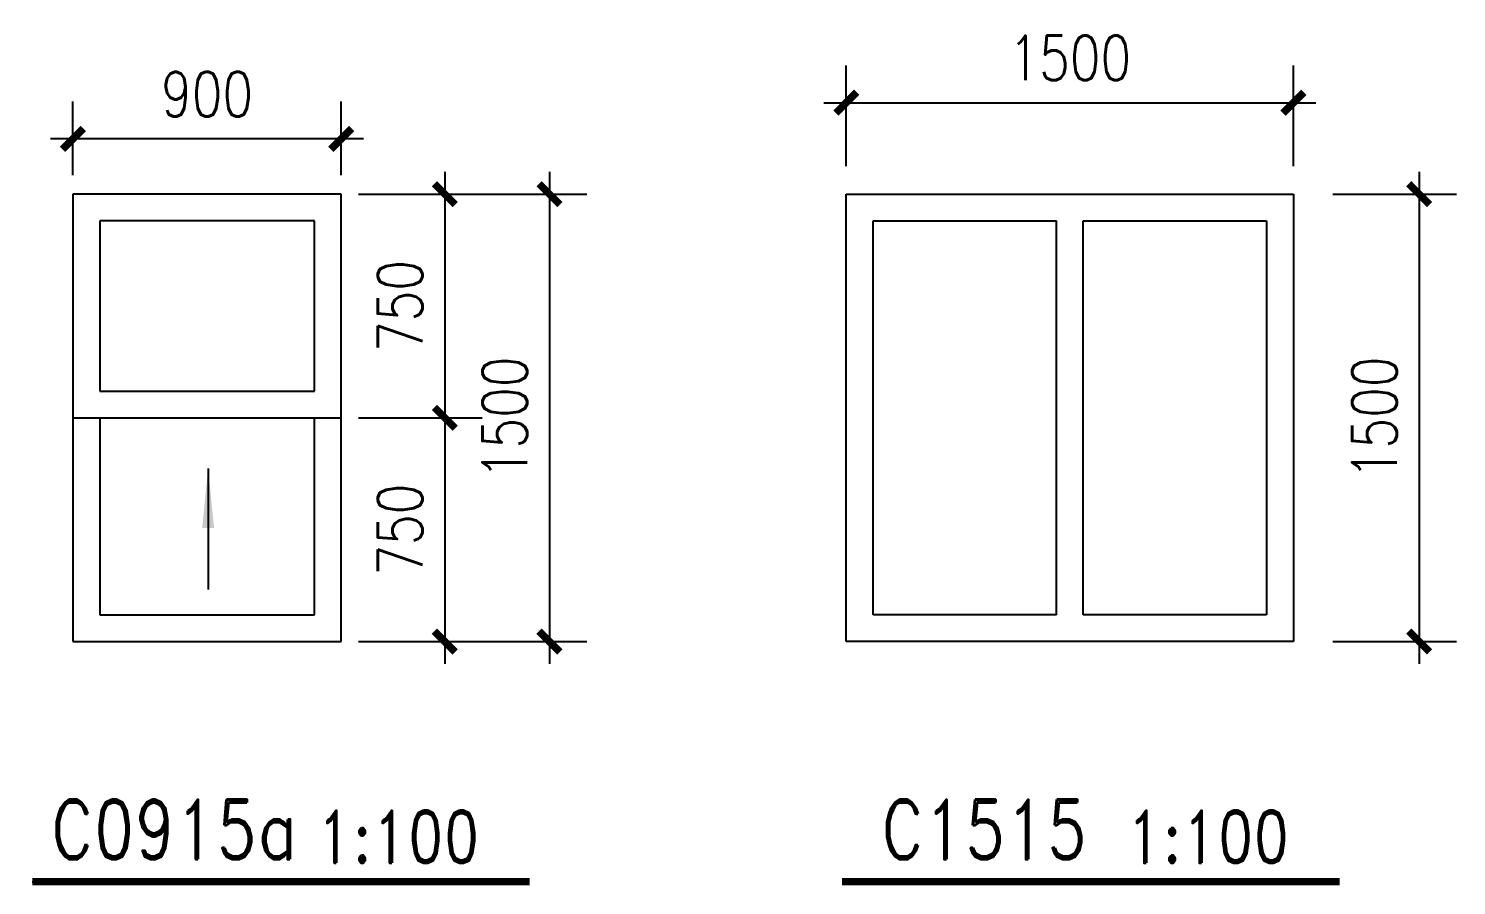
# Model space of a CAD drawing. Extents: x 575917 to 733065, y -270021 to -228021.
# Drawn here: x 632417 to 641997, y -261734 to -255989 of the extents above; entities that cross this region are included whole.
import ezdxf
from ezdxf.enums import TextEntityAlignment as Align

# ---------------------------------------------------------------- set-up
doc = ezdxf.new("R2010")
doc.units = 0
doc.header["$LTSCALE"] = 1000
doc.header["$MEASUREMENT"] = 0
doc.layers.get('0').update_dxf_attribs({"linetype": 'CONTINUOUS'})
doc.layers.get('DEFPOINTS').update_dxf_attribs({"linetype": 'CONTINUOUS'})
for name, color, linetype in [('1', 3, 'CONTINUOUS'), ('PUB_DIM', 3, 'CONTINUOUS'), ('PUB_SYMB', 3, 'CONTINUOUS'), ('PUB_WALL', 255, 'CONTINUOUS'), ('WALL', 151, 'CONTINUOUS'), ('WINDOW', 2, 'CONTINUOUS')]:
    doc.layers.add(name, color=color, linetype=linetype)
doc.styles.add('CHINESE-3', font='romand.shx', dxfattribs={"width": 0.8, "bigfont": 'ochinese.shx'})
doc.styles.add('dim_font', font='SIMPLEX.shx', dxfattribs={"width": 0.8})
doc.dimstyles.new('DIMN', dxfattribs={"dimtxt": 300, "dimasz": 100, "dimexe": 250, "dimexo": 300, "dimgap": 0, "dimtad": 0, "dimdec": 0, "dimzin": 0, "dimdsep": 46, "dimtxsty": 'dim_font', "dimblk": 'ARCHTICK', "dimcen": 0.09, "dimdle": 150, "dimclrt": 7, "dimazin": 0, "dimtfac": 1, "dimtdec": 0, "dimtix": 1, "dimtmove": 2, "dimatfit": 3, "dimldrblk": 'ARCHTICK', "dimfxl": 1, "dimtvp": 1, "dimtolj": 1, "dimtzin": 0, "dimarcsym": 0})

# ---------------------------------------------------------------- blocks, each defined once
blk = doc.blocks.new('_archtick')
at = {"const_width": 0.5}
blk.add_lwpolyline([(-0.7, -0.7), (0.7, 0.7)], dxfattribs=at)
blk = doc.blocks.new('*D1619')
at = {"layer": 'DEFPOINTS', "color": 0, "transparency": 16777216}
for p in [(632714.4, -256728.6), (632714.4, -257271.6), (634514.4, -257271.6)]:
    blk.add_point(p, dxfattribs=at)
at = {"layer": 'PUB_DIM', "color": 0, "lineweight": -2, "transparency": 16777216}
for p, q in [((632714.4, -256971.6), (632714.4, -256478.6)), ((634514.4, -256971.6), (634514.4, -256478.6)), ((634664.4, -256728.6), (632564.4, -256728.6))]:
    blk.add_line(p, q, dxfattribs=at)
at = {"layer": 'PUB_DIM', "color": 0, "lineweight": -2, "transparency": 16777216, "xscale": 100, "yscale": 100, "zscale": 100, "rotation": 180}
blk.add_blockref('_archtick', (632714.4, -256728.6), dxfattribs=at)
at = {"layer": 'PUB_DIM', "color": 0, "lineweight": -2, "transparency": 16777216, "xscale": 100, "yscale": 100, "zscale": 100}
blk.add_blockref('_archtick', (634514.4, -256728.6), dxfattribs=at)
at = {"layer": 'PUB_DIM', "color": 7, "transparency": 16777216, "insert": (633614.4, -256428.6), "char_height": 300, "attachment_point": 5, "style": 'dim_font'}
blk.add_mtext('\\A1;900', dxfattribs=at)
blk = doc.blocks.new('*D1620')
at = {"layer": 'DEFPOINTS', "color": 0, "transparency": 16777216}
for p in [(634329.6, -257098.8), (634329.6, -258598.8), (635209.4, -258598.8)]:
    blk.add_point(p, dxfattribs=at)
at = {"layer": 'PUB_DIM', "color": 0, "lineweight": -2, "transparency": 16777216}
for p, q in [((635209.4, -256948.8), (635209.4, -258748.8)), ((634629.6, -257098.8), (635459.4, -257098.8)), ((634629.6, -258598.8), (635459.4, -258598.8))]:
    blk.add_line(p, q, dxfattribs=at)
at = {"layer": 'PUB_DIM', "color": 0, "lineweight": -2, "transparency": 16777216, "xscale": 100, "yscale": 100, "zscale": 100}
for p, rotation in [((635209.4, -257098.8), 90), ((635209.4, -258598.8), 270)]:
    blk.add_blockref('_archtick', p, dxfattribs=dict(at, rotation=rotation))
at = {"layer": 'PUB_DIM', "color": 7, "transparency": 16777216, "insert": (634909.4, -257848.8), "char_height": 300, "attachment_point": 5, "rotation": 90, "style": 'dim_font'}
blk.add_mtext('\\A1;750', dxfattribs=at)
blk = doc.blocks.new('*D1621')
at = {"layer": 'DEFPOINTS', "color": 0, "transparency": 16777216}
for p in [(635031.9, -257098.8), (635031.9, -260098.8), (635911.6, -260098.8)]:
    blk.add_point(p, dxfattribs=at)
at = {"layer": 'PUB_DIM', "color": 0, "lineweight": -2, "transparency": 16777216}
for p, q in [((635911.6, -256948.8), (635911.6, -260248.8)), ((635331.9, -257098.8), (636161.6, -257098.8)), ((635331.9, -260098.8), (636161.6, -260098.8))]:
    blk.add_line(p, q, dxfattribs=at)
at = {"layer": 'PUB_DIM', "color": 0, "lineweight": -2, "transparency": 16777216, "xscale": 100, "yscale": 100, "zscale": 100}
for p, rotation in [((635911.6, -257098.8), 90), ((635911.6, -260098.8), 270)]:
    blk.add_blockref('_archtick', p, dxfattribs=dict(at, rotation=rotation))
at = {"layer": 'PUB_DIM', "color": 7, "transparency": 16777216, "insert": (635611.6, -258598.8), "char_height": 300, "attachment_point": 5, "rotation": 90, "style": 'dim_font'}
blk.add_mtext('\\A1;1500', dxfattribs=at)
blk = doc.blocks.new('*D1622')
at = {"layer": 'DEFPOINTS', "color": 0, "transparency": 16777216}
for p in [(634329.6, -258598.8), (634329.6, -260098.8), (635209.4, -260098.8)]:
    blk.add_point(p, dxfattribs=at)
at = {"layer": 'PUB_DIM', "color": 0, "lineweight": -2, "transparency": 16777216}
for p, q in [((635209.4, -258448.8), (635209.4, -260248.8)), ((634629.6, -258598.8), (635459.4, -258598.8)), ((634629.6, -260098.8), (635459.4, -260098.8))]:
    blk.add_line(p, q, dxfattribs=at)
at = {"layer": 'PUB_DIM', "color": 0, "lineweight": -2, "transparency": 16777216, "xscale": 100, "yscale": 100, "zscale": 100}
for p, rotation in [((635209.4, -258598.8), 90), ((635209.4, -260098.8), 270)]:
    blk.add_blockref('_archtick', p, dxfattribs=dict(at, rotation=rotation))
at = {"layer": 'PUB_DIM', "color": 7, "transparency": 16777216, "insert": (634909.4, -259348.8), "char_height": 300, "attachment_point": 5, "rotation": 90, "style": 'dim_font'}
blk.add_mtext('\\A1;750', dxfattribs=at)
blk = doc.blocks.new('_ARROW')
blk.add_solid([(0, 0), (-1, 0.1), (-1, -0.1)])
blk = doc.blocks.new('*D1623')
at = {"layer": 'DEFPOINTS', "color": 0, "transparency": 16777216}
for p in [(640866.9, -257098.8), (640866.9, -260098.8), (641746.7, -260098.8)]:
    blk.add_point(p, dxfattribs=at)
at = {"layer": 'PUB_DIM', "color": 0, "lineweight": -2, "transparency": 16777216}
for p, q in [((641746.7, -256948.8), (641746.7, -260248.8)), ((641166.9, -257098.8), (641996.7, -257098.8)), ((641166.9, -260098.8), (641996.7, -260098.8))]:
    blk.add_line(p, q, dxfattribs=at)
at = {"layer": 'PUB_DIM', "color": 0, "lineweight": -2, "transparency": 16777216, "xscale": 100, "yscale": 100, "zscale": 100}
for p, rotation in [((641746.7, -257098.8), 90), ((641746.7, -260098.8), 270)]:
    blk.add_blockref('_archtick', p, dxfattribs=dict(at, rotation=rotation))
at = {"layer": 'PUB_DIM', "color": 7, "transparency": 16777216, "insert": (641446.7, -258598.8), "char_height": 300, "attachment_point": 5, "rotation": 90, "style": 'dim_font'}
blk.add_mtext('\\A1;1500', dxfattribs=at)
blk = doc.blocks.new('*D1624')
at = {"layer": 'DEFPOINTS', "color": 0, "transparency": 16777216}
for p in [(640902.8, -256485.6), (637902.8, -257211.8), (640902.8, -257211.8)]:
    blk.add_point(p, dxfattribs=at)
at = {"layer": 'PUB_DIM', "color": 0, "lineweight": -2, "transparency": 16777216}
for p, q in [((637902.8, -256911.8), (637902.8, -256235.6)), ((640902.8, -256911.8), (640902.8, -256235.6)), ((637752.8, -256485.6), (641052.8, -256485.6))]:
    blk.add_line(p, q, dxfattribs=at)
at = {"layer": 'PUB_DIM', "color": 0, "lineweight": -2, "transparency": 16777216, "xscale": 100, "yscale": 100, "zscale": 100, "rotation": 180}
blk.add_blockref('_archtick', (637902.8, -256485.6), dxfattribs=at)
at = {"layer": 'PUB_DIM', "color": 0, "lineweight": -2, "transparency": 16777216, "xscale": 100, "yscale": 100, "zscale": 100}
blk.add_blockref('_archtick', (640902.8, -256485.6), dxfattribs=at)
at = {"layer": 'PUB_DIM', "color": 7, "transparency": 16777216, "insert": (639402.8, -256185.6), "char_height": 300, "attachment_point": 5, "style": 'dim_font'}
blk.add_mtext('\\A1;1500', dxfattribs=at)

msp = doc.modelspace()

# ---------------------------------------------------------------- linework, layer by layer
at = {"layer": 'PUB_SYMB'}
msp.add_lwpolyline([(633621.4, -258937.7), (633621.4, -259748.6)], dxfattribs=at)
at = {"layer": 'PUB_WALL', "const_width": 50}
for points in [[(632441.6, -261708.9), (635778.8, -261708.9)], [(637875.1, -261708.9), (641212.3, -261708.9)]]:
    msp.add_lwpolyline(points, dxfattribs=at)
at = {"layer": 'WALL'}
for p, q in [((634514.4, -257098.8), (632714.4, -257098.8)), ((632714.4, -257098.8), (632714.4, -260098.8)), ((634514.4, -260098.8), (634514.4, -257098.8)), ((637902.8, -257098.8), (640902.8, -257098.8)), ((637902.8, -260098.8), (637902.8, -257098.8)), ((640902.8, -257098.8), (640902.8, -260098.8)), ((632714.4, -260098.8), (634514.4, -260098.8)), ((640902.8, -260098.8), (637902.8, -260098.8)), ((632441.6, -261708.9), (635761.3, -261708.9)), ((637875.1, -261708.9), (641194.9, -261708.9))]:
    msp.add_line(p, q, dxfattribs=at)
at = {"layer": 'WINDOW'}
for p, q in [((632894.4, -257278.8), (632894.4, -258418.8)), ((634334.4, -257278.8), (632894.4, -257278.8)), ((634334.4, -258418.8), (634334.4, -257278.8)), ((638082.8, -257278.8), (639312.8, -257278.8)), ((638082.8, -259918.8), (638082.8, -257278.8)), ((639312.8, -259918.8), (639312.8, -257278.8)), ((639492.8, -259918.8), (639492.8, -257278.8)), ((639492.8, -257278.8), (640722.8, -257278.8)), ((640722.8, -257278.8), (640722.8, -259918.8)), ((632894.4, -258418.8), (634334.4, -258418.8)), ((632714.4, -258598.8), (634514.4, -258598.8)), ((632894.4, -258598.8), (632894.4, -259918.8)), ((634334.4, -259918.8), (634334.4, -258598.8)), ((632894.4, -259918.8), (634334.4, -259918.8)), ((639312.8, -259918.8), (638082.8, -259918.8)), ((640722.8, -259918.8), (639492.8, -259918.8))]:
    msp.add_line(p, q, dxfattribs=at)

# ---------------------------------------------------------------- block references
at = {"layer": 'PUB_SYMB', "xscale": 400, "yscale": 400, "zscale": 400, "rotation": 90}
msp.add_blockref('_ARROW', (633621.4, -258937.7), dxfattribs=at)

# ---------------------------------------------------------------- texts
at = {"layer": '1', "style": 'CHINESE-3', "width": 0.8}
for s, p in [('C0915a', (633395, -261358.2)), ('C1515', (638828.5, -261358.2))]:
    msp.add_text(s, height=400, dxfattribs=at).set_placement(p, align=Align.MIDDLE_CENTER)
for p in [(634349.5, -261582.4), (639783, -261582.4)]:
    msp.add_text('1:100', height=350, dxfattribs=at).set_placement(p)

# ---------------------------------------------------------------- dimensions: what is measured, and where the dimension line sits
at = {"layer": 'PUB_DIM'}
dim = msp.add_linear_dim(base=(640902.8, -256485.6), p1=(637902.8, -257211.8), p2=(640902.8, -257211.8), text='1500', dimstyle='DIMN', dxfattribs=at)
dim.commit()
dim.dimension.update_dxf_attribs({"geometry": '*D1624', "text_midpoint": (639402.8, -256185.6)})
for base, p1, p2, angle, text, picture, middle in [((632714.4, -256728.6), (634514.4, -257271.6), (632714.4, -257271.6), 180, '900', '*D1619', (633614.4, -256428.6)), ((635209.4, -258598.8), (634329.6, -257098.8), (634329.6, -258598.8), 270, '750', '*D1620', (634909.4, -257848.8)), ((635911.6, -260098.8), (635031.9, -257098.8), (635031.9, -260098.8), 270, '1500', '*D1621', (635611.6, -258598.8)), ((641746.7, -260098.8), (640866.9, -257098.8), (640866.9, -260098.8), 270, '1500', '*D1623', (641446.7, -258598.8)), ((635209.4, -260098.8), (634329.6, -258598.8), (634329.6, -260098.8), 270, '750', '*D1622', (634909.4, -259348.8))]:
    dim = msp.add_linear_dim(base=base, p1=p1, p2=p2, angle=angle, text=text, dimstyle='DIMN', dxfattribs=at)
    dim.commit()
    dim.dimension.update_dxf_attribs({"geometry": picture, "text_midpoint": middle})

doc.saveas('drawing.dxf')
